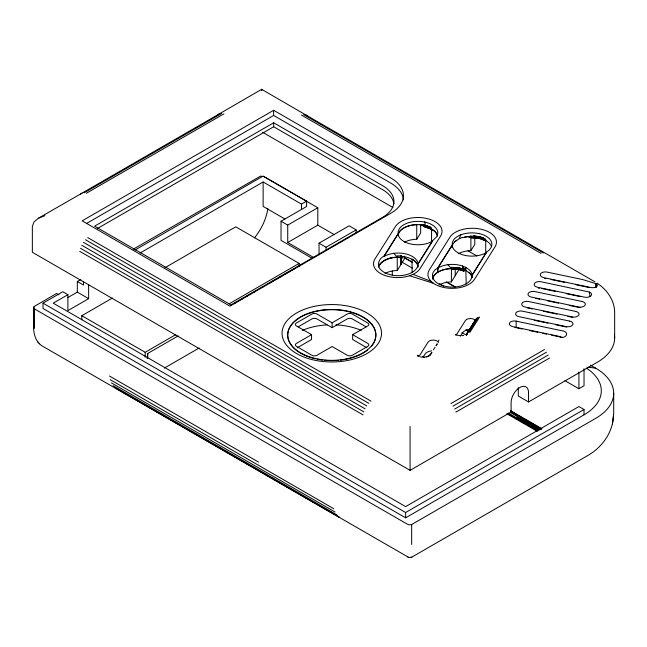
<?xml version="1.0" encoding="UTF-8"?>
<svg xmlns="http://www.w3.org/2000/svg" width="647" height="647" viewBox="0 0 647 647"><rect width="100%" height="100%" fill="white"/><g stroke="black" fill="none" stroke-linecap="round" stroke-linejoin="round"><path stroke-width="0.97" d="M384.989 273.414A19.847 11.46 0 0 1 397.242 270.478L397.25 255.872A19.887 11.484 0 0 1 400.461 255.937L400.461 256.196A19.887 11.484 0 0 1 410.505 258.574C413.441 259.342 417.396 262.48 418.043 266.24M466.204 284.13L465.767 267.421L462.686 266.087A19.887 11.484 0 0 0 437.93 267.955L437.655 272.258L437.93 267.664L452.156 245.084L452.415 242.31L453.733 239.705A19.887 11.274 -0.2 0 1 460.785 234.837A19.887 11.347 0 0 1 478.659 233.543L479.015 233.591M458.626 253.567A19.847 11.46 0 0 1 470.879 250.624L470.895 236.018L477.332 236.422A19.887 11.484 0 0 1 485.735 239.18L485.695 252.823M431.549 242.407L431.581 227.776L425.119 225.415A19.887 11.484 0 0 0 398.083 235.314M613.518 416.134L612.935 420.995M147.241 358.414L147.734 353.472L178.2 335.89M471.784 276.204A19.847 11.46 0 0 0 470.595 274.126L465.419 270.074L465.767 267.421A19.887 11.484 0 0 1 472.173 275.282L486.544 252.184L489.253 249.993L491.041 247.558A19.887 11.42 0.2 0 0 479.055 233.543M455.375 335.097L455.496 334.321M267.826 208.69C266.232 219.382 261.218 229.37 254.578 237.813M58.885 294.822L56.556 293.479L34.129 306.532L33.644 307.576L33.644 327.503C33.595 334.402 35.965 341.867 41.958 345.854L409.017 557.577L411.84 557.124L586.336 456.37C599.591 449.261 610.234 436.474 612.846 421.456M612.418 423.858L613.696 413.198L613.696 393.271M454.493 242.035L459.257 238.662L460.777 234.829M465.767 267.421L464.595 269.678L462.548 269.128A19.887 11.484 0 0 0 453.523 267.462L456.669 267.47L462.548 268.861L459.063 267.882L451.428 267.235L451.388 281.89A19.847 11.46 0 0 0 439.135 284.826M438.431 341.106L438.973 340.087M397.242 270.478L401.083 264.275L401.083 255.516M451.388 281.89L455.229 275.687L455.229 267.898M424.626 222.042L424.974 222.115A19.887 11.492 0.2 0 1 436.612 236.802L432.536 240.773L418.091 263.685C418.14 270.017 411.282 273.471 405.952 274.797A19.887 11.484 0 0 1 381.342 270.276C376.287 266.321 378.446 258.574 383.914 256.252L398.083 233.777L398.228 231.302L399.239 228.925A19.887 11.492 0.2 0 1 424.667 222.05M383.914 256.552L398.083 234.077A19.887 11.484 0 0 0 411.322 244.121A19.887 11.484 0 0 0 432.536 241.072L418.091 263.976A19.887 11.484 0 0 0 405.232 253.77A19.887 11.484 0 0 0 383.914 256.552L383.914 256.252M401.083 264.275L404.246 259.035L404.246 256.172M404.48 242.156A19.847 11.46 0 0 1 416.733 239.22L420.647 233.017L420.647 225.237M464.069 271.061L458.068 269.314L451.388 268.901L458.068 269.314L464.069 271.061L462.193 270.074A19.847 11.46 0 0 0 461.659 269.904L461.206 269.767M470.879 250.624L474.793 244.429L474.793 235.67M418.941 356.594L428.055 342.15A5.427 3.13 0 0 1 433.53 340.096A5.427 3.13 0 0 1 438.456 342.578M486.544 252.184L472.173 274.983L471.881 277.555L470.563 280.038A19.887 11.686 0.3 0 1 445.71 286.427L445.387 286.33A19.887 11.606 -0.5 0 1 433.28 272.193L435.107 269.75L437.93 267.955L452.156 245.383A19.887 11.484 0 0 0 465.306 255.46A19.887 11.484 0 0 0 486.544 252.484M422.92 357.467L425.055 354.079A8.678 5.006 0 0 1 431.703 350.86M430.223 354.92L431.832 352.372M433.433 349.825L435.043 347.269M436.118 345.571L437.186 343.872M430.206 355.041L431.816 352.494M436.102 345.692L437.17 343.994M456.232 335.065L465.347 320.621A5.427 3.13 0 0 1 470.506 318.559A5.427 3.13 0 0 1 475.577 320.694M460.373 336.214L462.508 332.825A8.678 5.006 0 0 1 469.156 329.606M466.616 333.852L476.265 318.559M466.075 334.879L475.723 319.578M467.482 333.059L477.13 317.758M466.422 335.211L467.498 333.512M469.107 330.965L470.717 328.417M472.318 325.862L473.928 323.314M468.606 332.542L478.254 317.248M469.916 332.348L479.564 317.046M466.479 335.073L467.555 333.367M469.706 329.962L470.79 328.255M472.941 324.851L474.016 323.144M429.325 355.381L426.664 356.861L427.198 356.732L423.728 357.233M380.468 263.588L379.546 264.72L382.442 261.736A19.847 11.46 0 0 1 382.967 261.348L384.989 260.126A19.903 11.492 0 0 1 385.733 259.762L388.022 258.832A19.847 11.46 0 0 1 389.146 258.468L391.419 257.886A19.847 11.46 0 0 1 392.939 257.603L395.066 257.328A19.847 11.46 0 0 1 396.797 257.207L397.25 257.183A19.847 11.46 0 0 1 402.685 257.466M457.534 268.974L460.664 269.621L456.272 268.804L451.388 268.901M382.442 261.736L380.646 263.386A19.847 11.46 0 0 0 378.632 267.057M381.22 262.698L384.989 260.126M82.088 193.105L38.343 218.249L33.903 222.083L32.35 226.596L32.35 252.281L410.069 470.353L511.098 412.026L511.098 402.58A12.293 7.101 -60 0 1 519.84 387.496A12.293 7.101 -60 0 1 528.534 392.511L528.534 401.957L518.312 396.053L518.312 387.553M217.99 114.64L261.639 89.326L307.374 115.845M80.414 194.076L219.665 113.678M84.11 192.83L221.686 113.403M86.366 193.267L223.943 113.84M273.641 110.289L82.161 220.845L229.928 306.152L390.723 213.316A43.381 25.047 0 0 0 390.723 177.893L273.641 110.289L273.641 115.457L86.528 223.482M273.673 122.776L94.591 226.167L230.955 304.899L382.571 217.368A38.852 22.427 0 0 0 382.571 185.649L273.673 122.776L273.673 126.763L97.212 228.642M88.639 284.712L88.639 298.663L77.316 292.12L77.316 281.494L80.81 279.48M133.185 249.241L260.498 176.13L263.992 176.671L317.806 207.744L317.806 225.156L287.729 242.52L287.729 225.107L317.806 207.744M586.295 368.038A59.006 34.065 0 0 1 584.023 414.824L405.629 517.826L43.017 308.473L43.017 303.16L62.767 291.748L67.886 294.7L67.886 310.641L88.639 298.663M134.972 250.065L263.135 176.073L306.597 201.168L306.597 206.482L281.033 221.242L281.033 240.369L312.461 258.517M67.886 294.7L53.24 303.16L405.629 506.609L578.911 406.559L584.023 409.511L584.023 414.824M140.116 253.001L263.135 181.977L301.478 204.12L306.597 201.168M67.806 297.612L77.316 292.12M81.813 319.755L81.813 315.712L112.432 298.041M164.912 267.737L235.767 226.83L299.132 263.41L299.132 266.386M319.044 254.797L319.044 243.183L349.121 225.819L356.149 229.879L356.149 232.888M319.044 243.183L326.072 247.243L356.149 229.879M81.813 315.712L145.179 352.291L175.79 334.62M229.151 303.815L299.132 263.41M233.907 303.726L236.511 302.222M238.258 301.211L239.997 300.208M241.735 299.205L243.474 298.202M246.086 296.69L247.833 295.687M249.572 294.684L251.311 293.673M253.923 292.169L255.662 291.166M261.76 287.648L263.499 286.637M269.589 283.127L274.813 280.111M276.552 279.1L282.642 275.582M284.389 274.579L287.001 273.074M288.74 272.072L290.479 271.061M292.218 270.058L294.83 268.554M164.33 368.111L199.139 348.005M298.146 326.856L311.878 318.939A3.615 2.087 0 0 1 316.99 318.939L332.113 327.665L347.229 318.939A3.615 2.087 0 0 1 352.34 318.939L366.073 326.856M297.272 347.779L311.555 339.529L311.555 334.661L296.431 343.395A3.615 2.087 0 0 0 296.431 346.347L311.878 355.26A3.615 2.087 0 0 0 316.99 355.26L332.113 346.525L347.229 355.26A3.615 2.087 0 0 0 352.34 355.26L367.787 346.347A3.615 2.087 0 0 0 367.787 343.395L352.664 334.661L352.664 339.529L366.946 347.779M311.555 334.661L296.431 325.934A3.615 2.087 0 0 1 296.431 322.982L311.878 314.062A3.615 2.087 0 0 1 316.99 314.062L332.113 322.796L347.229 314.062A3.615 2.087 0 0 1 352.34 314.062L367.787 322.982A3.615 2.087 0 0 1 367.787 325.934L352.664 334.661M450.943 403.558L544.499 349.542M452.965 406.162L546.521 352.146M454.639 409.074L548.195 355.057M455.884 412.123L549.44 358.106M528.534 401.957L597.181 362.328A59.653 34.445 0 0 0 614.44 335.081M564.96 380.679L578.911 388.734L584.023 385.782L584.023 368.661M43.017 303.16L405.629 512.513L584.023 409.511M383.55 260.911L389.761 258.258L395.066 257.328M411.282 557.399L411.84 557.124M38.343 218.249L44.975 215.694M33.644 307.576L34.703 309.048L407.311 524.175A3.615 2.087 0 0 0 411.67 524.507L595.693 418.358A61.465 35.488 0 0 0 595.693 368.175L590.452 365.151M385.83 259.722L388.022 258.832M409.624 275.735L413.037 274.36A23.85 13.765 0 0 0 420.113 268.521L440.591 236.042A23.85 13.765 0 0 0 426.333 218.395L425.993 218.322A23.85 13.765 0 0 0 395.422 226.555L374.945 259.026A23.85 13.765 0 0 0 389.203 276.673L389.551 276.746A23.85 13.765 0 0 0 409.624 275.735L433.514 283.354A23.85 13.765 0 0 0 443.624 287.438L443.971 287.511A23.85 13.765 0 0 0 474.534 279.278L495.012 246.806A23.85 13.765 0 0 0 480.761 229.159L480.414 229.087A23.85 13.765 0 0 0 449.843 237.312L429.373 269.791A23.85 13.765 0 0 0 431.128 281.38L433.514 283.354M459.257 238.662L462.346 237.449M437.364 235.524A19.847 11.46 0 0 0 429.834 228.278L423.17 226.345L431.581 229.078A19.887 11.484 0 0 1 437.663 236.082M461.659 269.904L461.206 270.034L464.069 270.761M462.346 237.732L466.899 236.673A19.879 11.476 0 0 1 469.52 236.381L470.895 236.309L464.425 237.166M389.243 258.436L391.419 257.886M393.036 257.587L397.25 257.183L393.853 253.317M470.887 237.627A19.887 11.484 0 0 1 471.687 237.603L480.389 238.67L485.735 240.773L479.249 238.387L470.887 237.627L475.537 237.489L480.025 238.322M461.918 335.656L463.664 335.405M456.272 268.804L454.752 268.958L456.394 268.82A19.847 11.46 0 0 1 458.133 269.071L458.254 269.095M396.797 257.207L402.571 257.741L397.25 257.474A19.887 11.476 0 0 1 402.636 257.749M474.138 237.667L468.849 237.465A19.879 11.476 0 0 1 471.687 237.303L477.332 238.023M432.665 278.267A19.887 11.484 0 0 1 451.428 268.545L459.046 269.209L462.548 270.171M455.229 275.687L458.391 270.446L458.391 267.526M460.122 335.688L456.701 335.081M587.913 367.156L595.693 368.175M420.218 356.845L421.933 357.144M550.993 279.504L564.766 282.399M575.595 284.672L589.368 287.567M541.951 288.554L555.724 291.449M566.546 293.722L580.319 296.617M535.765 298.364L539.703 299.189M547.572 300.847L558.393 303.12M569.214 305.392L580.036 307.665M532.449 308.926L528.51 308.101A5.063 2.92 0 0 0 527.345 307.948M543.27 311.207L557.043 314.094M567.864 316.375L572.781 317.402M534.22 320.257L547.993 323.144M555.87 324.802L566.691 327.075M516.144 321.122L563.367 331.046A5.063 2.92 0 0 1 565.001 331.604C569.667 334.572 563.416 339.279 559.906 336.707A17.574 13.482 32.2 0 0 557.382 336.003L512.683 326.614A5.063 2.92 0 0 1 509.658 322.869A5.063 2.92 0 0 1 516.144 321.122L516.144 327.714A5.063 2.92 0 0 0 514.939 327.56M517.131 327.924L522.048 328.959M529.917 330.609L537.794 332.267M542.712 333.302L546.642 334.127M551.567 335.162L562.389 337.435M423.17 226.345L426.672 227.113L431.581 229.378M589.36 292.032L540.965 281.752A5.063 2.92 0 0 0 534.479 283.499A5.063 2.92 0 0 0 537.503 287.252L584.726 297.175A5.063 2.92 0 0 0 590.946 295.776A5.063 2.92 0 0 0 589.36 292.032L589.927 296.447M426.219 227.283L429.05 228.205M413.037 274.36L431.128 281.38M407.885 557.124L408.354 557.358M465.419 270.074L464.595 269.678L462.686 266.087L462.945 269.265M595.636 283.532L582.68 279.569L547.063 272.088A5.063 2.92 0 0 0 540.577 273.835A5.063 2.92 0 0 0 543.601 277.579L590.824 287.503A5.063 2.92 0 0 0 594.213 287.519C596.987 287.713 599.057 284.672 595.636 283.532L596.057 287.422M305.691 114.875L594.852 281.785M303.669 114.6L543.343 252.969M301.413 115.037L541.086 253.414M273.641 115.457L390.723 183.061A43.381 25.047 0 0 1 403.413 199.947M273.673 126.763L382.571 189.636A38.852 22.427 0 0 1 393.845 203.894M262.512 132.214L392.858 207.469M422.596 224.638L432.22 230.195M468.088 250.899L476.831 255.953M404.375 257.619L412.228 262.148M446.236 281.785L454.954 286.823M404.31 257.684L412.179 262.229M447.134 282.407L454.995 286.945M401.876 262.084L412.341 268.125M439.378 283.734L443.737 286.249M317.806 225.156L334.337 234.699M284.923 219.001L263.135 206.417L263.135 181.977M281.033 221.242L287.729 225.107M466.01 329.493L468.622 331.005M461.918 332.623L465.403 334.636M287.729 242.52L313.827 257.587M422.394 356.222L424.133 357.225M510.483 410.627L541.976 428.807M510.855 411.16L541.442 428.815M510.726 411.807L541.313 429.471M510.467 412.487L540.18 429.64M516.921 417.089L538.991 429.826M508.348 413.021L538.991 430.708M507.377 413.296L537.091 430.449M506.811 413.724L537.398 431.379M87.725 237.586L371.014 401.14M85.469 239.746L368.758 403.299M83.447 242.35L366.736 405.912M81.773 245.262L365.062 408.815M80.519 248.319L363.816 411.872M79.775 251.351L363.064 414.905M77.316 281.494L83.528 285.084L83.528 281.542M109.472 376.02L258.517 462.063M110.225 379.684L333.787 508.752M111.47 382.927L335.033 512.003M113.176 385.717L336.739 514.794M123.431 392.414L129.546 395.94M135.652 399.474L140.892 402.499M142.639 403.502L145.26 405.014M147.88 406.534L153.121 409.559M154.868 410.562L160.982 414.096M162.729 415.099L165.349 416.611M167.096 417.622L168.843 418.633M170.59 419.636L173.21 421.148M174.957 422.159L176.704 423.17M178.451 424.173L181.071 425.694M182.81 426.697L184.557 427.707M187.177 429.22L188.924 430.231M190.671 431.234L192.418 432.245M195.038 433.757L196.785 434.768M202.899 438.294L208.14 441.319M210.76 442.831L220.368 448.379M222.115 449.39L228.221 452.916M229.968 453.927L232.588 455.439M234.335 456.442L236.082 457.453M237.829 458.464L240.449 459.977M242.196 460.979L243.943 461.99M245.69 463.001L248.311 464.514M250.057 465.525L251.804 466.527M254.425 468.04L256.172 469.051M257.918 470.062L259.665 471.065M262.286 472.577L264.033 473.588M265.78 474.599L267.526 475.602M270.147 477.114L271.894 478.125M278 481.659L287.608 487.199M290.228 488.711L295.469 491.736M297.216 492.747L303.33 496.273M305.077 497.284L307.697 498.797M309.444 499.808L311.191 500.818M312.938 501.821L315.558 503.334M317.305 504.345L319.044 505.356M320.791 506.358L323.411 507.871M325.158 508.882L326.905 509.893M329.525 511.405L331.272 512.408M333.019 513.419L334.766 514.43M337.386 515.942L339.133 516.945M115.328 387.998L338.891 517.074M597.165 283.208C606.959 289.621 614.569 300.265 614.65 312.291L614.65 337.977M418.205 355.923L417.307 355.203L418.132 356.254L417.897 355.567M447.837 264.696L451.428 268.545M37.866 341.964L38.222 342.376M39.119 343.411L39.483 343.832M462.686 266.087L463.341 269.419M418.035 267.195C418.019 263.539 414.994 260.806 412.058 259.083L412.058 272.694M424.974 222.115L425.119 225.415M596.219 283.896L596.243 286.629M472.181 277.272L472.173 275.282M578.911 372.114L578.911 388.734M463.576 270.85L463.066 270.357M416.733 239.22L416.733 224.63A19.847 11.46 0 0 0 398.261 234.02M411.67 524.507L411.67 544.434M410.069 426.478L410.069 470.353M405.629 512.513L405.629 517.826M400.946 255.516L400.946 264.267M392.284 270.915L392.284 274.943M332.113 322.796L332.113 327.665M326.072 247.243L326.072 250.252M301.478 204.12L301.478 209.434M147.734 353.472L147.734 358.503M145.179 352.291L145.179 357.265M34.129 308.619L34.129 328.547M33.765 307.034L33.765 328.037M302.262 330.399A49.495 28.573 0 0 1 327.115 324.891M335.987 324.867A49.495 28.573 0 0 1 361.285 330.399M305.052 355.413A44.069 25.443 0 0 1 295.04 321.13A44.069 25.443 0 0 1 353.61 313.075A44.069 25.443 0 0 1 371.443 346.274M367.698 349.93A44.069 25.443 0 0 1 364.762 352.057M363.97 352.558A44.069 25.443 0 0 1 354.871 356.853M354.03 357.144A44.069 25.443 0 0 1 345.069 359.441M344.131 359.603A44.069 25.443 0 0 1 340.322 360.144M338.389 360.339A44.069 25.443 0 0 1 324.697 360.29M322.764 360.088A44.069 25.443 0 0 1 317.095 359.174M315.259 358.77A44.069 25.443 0 0 1 305.837 355.745M452.124 247.623A19.887 11.484 0 0 1 456.661 240.174M468.687 272.193A19.887 11.484 0 0 1 472.1 277.547M544.693 278.525A5.063 2.92 0 0 1 545.89 278.525M476.435 237.595A19.887 11.484 0 0 1 491.534 246.62M432.641 279.205A19.847 11.46 0 0 1 453.013 268.594M538.458 288.206A5.063 2.92 0 0 1 539.727 288.19M261.639 89.326L261.639 90.596L261.639 89.326M429.875 355.009L428.33 356.4L429.875 355.009M474.146 236.058L473.175 236.276A19.887 11.484 0 0 1 483.455 238.282L483.455 238.023A19.887 11.484 0 0 0 474.146 236.058M582.009 301.486L534.778 291.562A5.063 2.92 0 0 0 528.292 293.309A5.063 2.92 0 0 0 531.316 297.054L578.539 306.977A5.063 2.92 0 0 0 585.034 305.23A5.063 2.92 0 0 0 582.009 301.486M575.733 311.433L528.51 301.51A5.063 2.92 0 0 0 522.024 303.257A5.063 2.92 0 0 0 525.049 307.002L572.271 316.925A5.063 2.92 0 0 0 578.758 315.178A5.063 2.92 0 0 0 575.733 311.433M569.643 321.098L522.42 311.175A5.063 2.92 0 0 0 515.926 312.922A5.063 2.92 0 0 0 518.951 316.666L566.182 326.589A5.063 2.92 0 0 0 572.668 324.843A5.063 2.92 0 0 0 569.643 321.098M430.239 227.267L430.239 227.008A19.887 11.484 0 0 0 420.194 224.63L420.194 224.897A19.887 11.484 0 0 1 430.239 227.267M306.638 355.785A44.069 25.443 0 0 0 375.697 337.006A44.069 25.443 0 0 0 313.011 311.862A44.069 25.443 0 0 0 306.638 355.785M305.578 357.662A49.73 28.711 0 0 0 381.487 334.167A49.73 28.711 0 0 0 308.287 307.956A49.73 28.711 0 0 0 305.578 357.662"/></g></svg>
